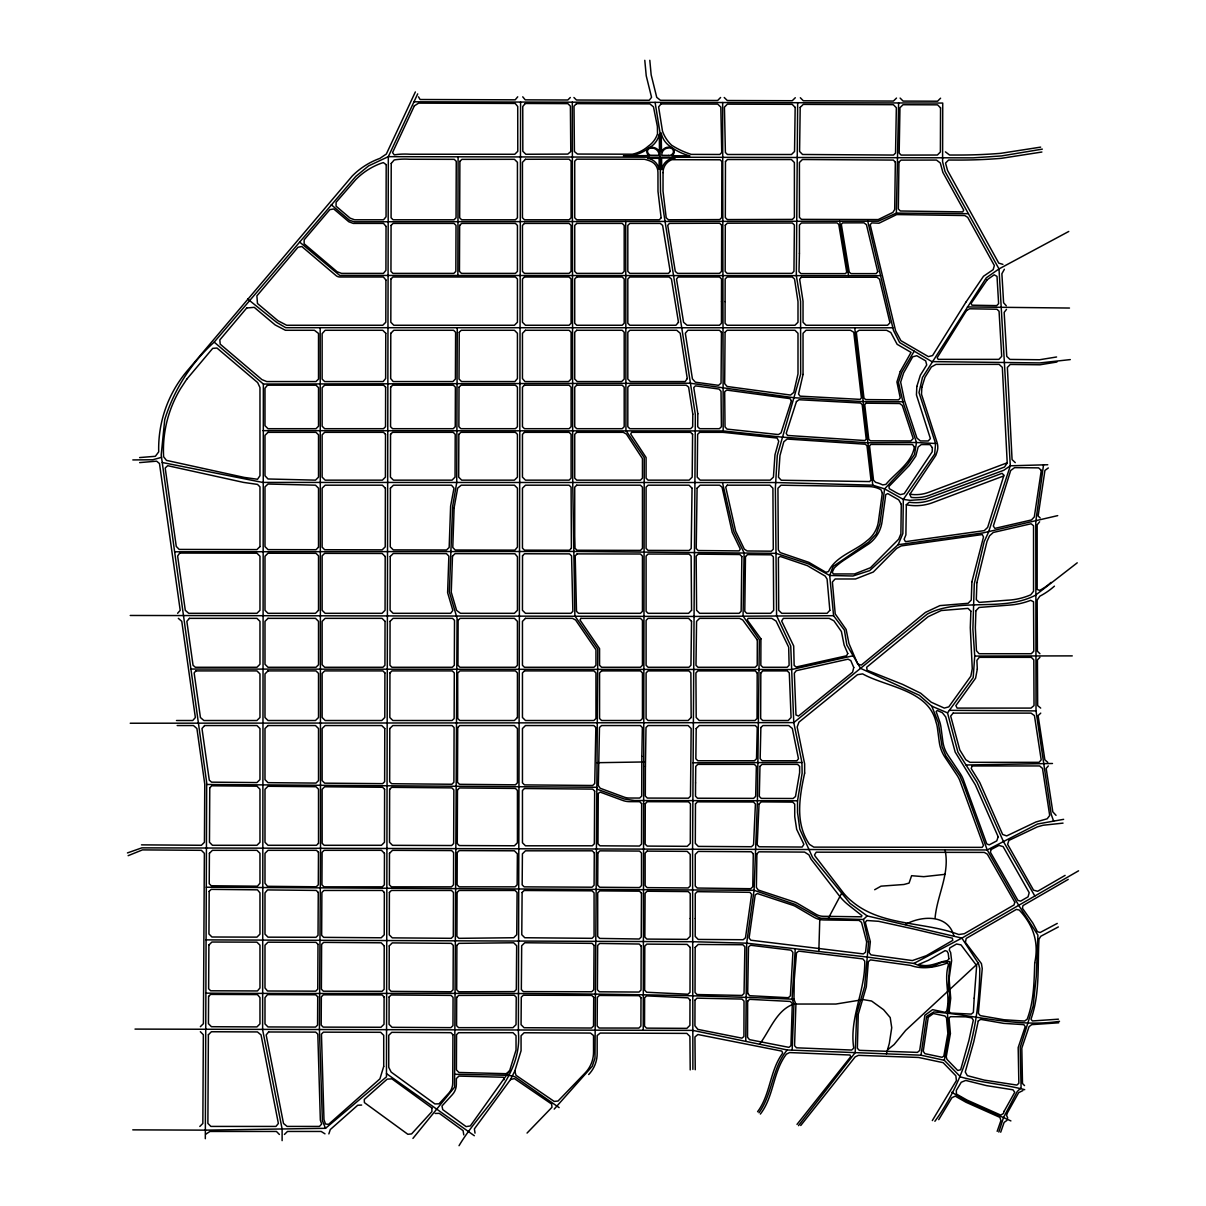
<?xml version="1.0" encoding="UTF-8"?>
<svg xmlns="http://www.w3.org/2000/svg" width="1206" height="1206" viewBox="0 0 1206 1206"><rect width="100%" height="100%" fill="white"/><g stroke="black" fill="none" stroke-linecap="round" stroke-linejoin="round"><path stroke-width="1.5" d="M625.733 221.482L625.944 430.512L644.26 457.707L643.235 1030.045M457.858 275.465L458.099 156.795M520.585 102.058L518.384 1032.11C522.62 1078.134 480.38 1109.445 459.034 1145.7M747.675 993.593L748.504 947.012L750.524 945.248L791.106 950.177L792.915 952.423L790.397 995.809L788.362 997.709L749.635 995.704L747.675 993.201M205.321 1138.705L206.678 782.634L161.197 455.024L164.74 419.582A173.664 173.664 0 0 1 214.186 342.127L355.86 176.332L368.599 165.885L388.317 156.659L973.242 157.85L1001.689 155.921L1042.331 149.122M214.186 342.127L263.36 384.036L262.622 1029.758L282.114 1128.967L282.114 1140.635M797.663 102.706L796.322 275.631L800.588 301.334L800.663 374.312L777.282 455.355L775.368 488.113L776.589 615.708L790.744 646.069L793.774 722.605L801.945 762.494L802.126 773.197L797.528 800.784L797.528 812.482L799.789 829.14L812.512 857.36L849.974 903.324L867.129 915.912L961.875 938.102L978.533 963.624L979.754 968.524C979.694 1022.673 967.272 1076.988 934.891 1121.278M745.745 1041.366L746.665 943.167L754.067 890.299L757.428 800.769L759.358 639.723L743.062 616.01L744.087 552.815L733.851 531.605L722.5 482.626M906.324 504.741L905.887 534.891L904.108 539.233L905.45 541.675L984.262 530.625L987.654 527.399L1003.965 475.164L1002.035 473.34L931.665 499.797A45.27 45.27 0 0 1 909.218 502.224L906.324 504.741A48.285 48.285 0 0 0 932.72 502.631L1003.724 475.933M793.955 999.744L794.272 979.649L796.503 952.861L798.689 951.112L862.893 958.921L864.732 961.167C865.426 991.015 849.099 1017.834 853.742 1048.12L851.677 1050.049L796.503 1047.803L794.558 1045.723L795.915 1004.146L793.819 999.035M331.288 204.734L349.574 220.321L354.308 221.798L878.39 221.195L896.375 213.085L898.606 102.947M413.99 101.801L942.73 103.053L942.595 161.74L945.007 171.463L999.005 268.923L1010.311 465.802L988.407 532.449L984.171 541.63L974.282 583.855L972.88 629.11L974.734 656.064L973.197 677.591L947.524 712.882L957.941 752.258L976.996 782.242L1003.452 841.577L1034.854 896.028M818.829 951.489L819.809 918.203L795.086 904.379L754.067 890.299L206.271 887.224M792.161 1050.155L793.955 1004.04L792.086 999.171L795.267 948.76M1068.757 231.462L999.005 268.923L986.342 277.757L922.484 377.433L919.002 392.598L935.585 443.507L934.665 454.089L903.309 499.39L902.857 533.61L898.108 544.72L869.677 570.604L852.989 576.001L829.698 575.488L808.487 563.88L775.986 553.328L573.845 551.459L174.629 551.79M1043.522 464.868L1035.788 521.505L1036.014 710.907L1051.165 814.125L1053.607 821.135M135.012 1029.095L692.817 1030.391L787.217 1049.974L920.992 1055.19L926.6 1016.402L933.821 1011.955C975.775 1014.924 1017.08 1027.738 1059.516 1021.316M935.042 918.354C937.017 895.078 950.207 873.732 945.022 849.853M1024.723 1089.666C1004.101 1084.269 981.548 1082.792 960.579 1076.958L944.313 1060.3L949.228 1033.271L947.494 1014.231L949.846 993.277L948.233 988.965L949.785 961.604L941.675 962.358L932.042 966.488L920.48 966.142L913.862 963.443L866.888 957.021L746.665 943.167L692.696 941.72L206.075 939.881M509.58 1070.883L516.032 1049.989L516.032 1035.713L513.017 1032.698L458.566 1032.698L456.546 1034.703L456.411 1069.888L458.913 1072.466L506.173 1073.687L509.58 1070.883L470.31 1125.952L466.074 1126.615L442.723 1109.61L441.984 1105.977L452.416 1094.566A15.09 15.09 0 0 0 456.35 1084.45L456.381 1078.541L458.898 1076.084L503.43 1077.244L504.153 1079.747M514.811 1071.003L521.067 1050.743L521.067 1035.743L524.082 1032.758L590.518 1033.06L593.533 1035.562L593.533 1052.084A30.18 30.18 0 0 1 585.061 1073.054L558.016 1101.033L554.187 1101.425L516.002 1075.3L514.811 1071.003L510.5 1079.581L474.365 1128.906L475.028 1133.127M998.824 1132.057L1003.482 1117.57L1017.246 1091.52L1021.09 1087.812L1020.186 1047.486L1033.135 1006.181L1036.316 976.001L1037.914 935.117L1018.693 905.344L987.217 849.959L962.916 782.83L959.901 775.94L945.851 755.921L942.082 746.861L938.328 722.68L931.786 706.188L919.364 695.304L860.541 668.335L846.808 645.014L844.411 630.135L833.587 615.708L829.698 575.488L833.06 566.519L868.576 542.172L876.174 534.152L879.883 523.947L884.616 488.882L907.56 464.476L914.48 454.556L916.5 442.512L902.872 401.779L898.485 382.287L901.877 372.051L914.223 351.172M328.846 1133.911L330.293 1129.54L357.715 1105.239L361.634 1105.058M997.166 1131.349L1000.92 1120.585L999.91 1117.374L965.931 1102.224L955.227 1096.133L951.911 1097.716L938.735 1119.65M1000.709 1132.193L1004.116 1122.409L1006.935 1120.389M886.365 1053.848L889.319 1043.461L891.731 1027.738L890.209 1017.562L883.591 1009.723L871.591 1001.025L863.21 999.593L835.894 1004.04L793.955 1004.04C776.574 1009.754 769.895 1030.633 759.554 1044.23M415.361 91.942L386.342 154.021L379.86 158.408A74.079 74.079 0 0 0 352.227 176.016L186.96 371.147A120.163 120.163 0 0 0 158.71 451.843L155.378 456.29L139.61 457.571M417.698 93.872L388.317 156.659L386.463 1076.837L325.514 1128.319L205.352 1130.143L132.766 1129.856M828.251 918.444L841.547 893.435M1004.372 269.27L1001.885 273.732L1003.603 302.751L1006.286 305.766M932.328 1120.57L956.403 1080.546L955.861 1075.782L943.152 1062.667L918.55 1057.451L858.461 1055.34L855.205 1056.848L800.739 1125.5M965.946 302.103L932.57 355.574L928.364 356.614L900.897 340.665L895.606 330.836L870.189 224.738L871.742 222.884L878.978 223.216L896.706 214.562L964.725 215.542L967.709 217.336L994.362 265.561L993.171 269.647L983.493 276.264L966.066 301.937M758.966 1112.746C772.669 1094.008 771.93 1068.139 787.217 1049.974M757.579 1111.721C770.544 1094.505 769.699 1070.581 782.679 1053.155L781.865 1051.119L697.882 1034.522L694.942 1036.964L695.244 1069.722M760.368 1114.073C773.966 1096.555 772.82 1071.863 786.418 1054.134L789.583 1052.567L849.959 1055.009L850.727 1056.667L797.015 1124.384M1006.497 309.384L1004.161 312.399L1006.754 356.373L1009.95 359.418L1039.557 359.75L1056.577 356.991M798.493 1125.65L855.205 1052.627L856.742 1013.402L864.642 986.387L868.546 942.549L863.436 919.485L867.129 915.912M1039.602 521.791L1037.16 524.881L1037.16 589.478L1039.708 590.382A54.511 54.511 0 0 0 1051.074 582.408M412.934 1138.404L454.556 1087.224L457.059 618.196L449.356 591.95L452.612 506.58L456.727 482.702L457.255 328.017M517.721 96.812L515.203 99.827L420.095 99.51L418.482 96.827M1048.315 765.946L1046.175 768.433L1052.808 811.849L1056.034 815.331M177.614 613.311L180.207 610.326L159.478 463.556L156.614 461.174L139.64 462.607M554.202 1109.113L592.252 1066.285L594.98 1058.159L597.799 649.114L574.87 615.904L572.744 483.787L572.307 102.178M869.647 481.571L870.988 480.094L866.993 445.813L865.305 444.215L787.126 439.044L783.81 441.788L779.965 455.612L778.458 477.199L781.262 480.244L869.27 481.571M527.052 1133.067L551.971 1107.289L551.639 1104.063L514.359 1078.571L510.5 1079.581M720.6 97.49L717.645 100.49L660.481 100.309L656.742 97.369L651.165 74.847L649.808 60.3M570.317 97.49L567.815 99.992L525.258 99.857L522.741 96.827M1039.934 657.345L1037.431 659.863L1037.657 705.585L1040.688 708.088M199.819 1126.464L202.849 1123.434L203.347 1034.733L200.347 1031.703M940.59 98.199L937.559 101.214L903.098 101.093L900.128 98.078M200.377 1026.668L203.407 1023.668L204.372 853.335L201.372 850.32L142.444 849.898L128.153 855.672M795.297 97.731L792.236 100.731L727.308 100.52L724.218 97.49M896.51 98.063L893.435 101.063L803.302 100.776L800.332 97.746M284.42 1134.469L287.495 1131.454L321.158 1131.454L324.987 1133.836M1040.748 713.123L1038.11 715.61L1044.863 759.84L1047.758 762.328M978.187 963.097L905.631 1030.437L894.143 1044.517L887.918 1049.582M1077.229 562.825L1035.472 595.236C1002.246 612.392 960.685 597.03 927.308 614.065L793.774 722.605L130.233 723.238M1048.331 467.943L1044.939 470.415L1038.11 516.032L1040.19 517.947M205.713 1134.198L209.98 1131.454L276.43 1131.454L279.4 1134.469M1065.109 875.39L1037.642 891.279L1033.542 890.164L1007.613 844.351L1008.864 840.431L1037.356 826.879L1043.084 825.251L1063.029 823.125M1068.23 879.4L1022.99 905.57L1022.417 908.224L1032.849 923.087L1037.416 931.68L1040.145 932.509L1057.255 923.419M1078.556 870.822L961.875 938.102L913.862 963.443M874.667 889.727L881.043 886.154L903.927 884.495L909.068 883.093L911.6 875.707L923.751 876.672L945.308 874.305M1058.355 926.932L1040.808 936.248L1038.984 939.203C1037.507 965.855 1040.054 993.638 1030.979 1019.191L1032.381 1020.954L1058.446 1019.176M1022.899 1090.571L1018.663 1092.651L1007.523 1112.625L1006.573 1115.354L1007.734 1118.083M1007.206 462.803L928.831 492.274A37.22 37.22 0 0 1 909.942 494.204M905.374 924.52C921.595 915.46 948.368 914.042 953.946 936.173M127.444 852.928L141.826 847.863L987.217 849.959L1037.522 824L1063.632 819.341M161.529 457.345L152.77 459.772L132.826 459.923M1057.707 515.625L983.101 532.886L898.108 544.72M853.139 655.763L791.679 669.526L190.91 669.044M1056.923 362.026L1039.934 364.785L1010.236 364.453L1007.372 367.438L1012.075 459.576L1015.256 462.622M1040.657 147.132L1000.709 153.328A511.615 511.615 0 0 1 958.936 155.031L949.589 155.031L945.414 151.866M1041.878 152.031L1001.297 158.333A516.65 516.65 0 0 1 958.936 160.066L948.564 160.036L945.534 163.066L947.569 170.498L998.779 263.149L1002.895 264.355M1070.295 359.599L1039.843 362.931L931.846 361.604L899.616 342.534L893.435 330.308L867.747 221.195M1058.747 1022.794L1031.688 1024.633L1029.035 1026.698L1021.814 1048.12L1022.492 1083.516L1024.527 1085.596M1047.743 464.747L1010.311 465.802L1003.784 470.28L924.851 499.359L910.108 500.339L903.309 499.39L884.616 488.882L872.767 485.159L775.684 482.536L262.622 482.415L162.237 462.501M435.185 1113.44L439.316 1113.349L463.104 1130.67L463.767 1134.876M966.036 764.996L1052.476 763.488M597.015 762.705L643.898 761.966M974.734 656.064L1072.255 655.883M692.983 762.795L801.945 762.494M892.832 327.791L285.732 327.685L276.822 322.484L247.682 299.043M263.36 384.036L690.209 383.222L793.91 397.724L862.893 401.583L902.872 401.779M880.576 275.677L339.715 275.42L299.54 241.984M723.253 432.336L699.661 432.336L697.626 434.341L697.204 477.139L700.189 480.154L770.197 480.154L773.423 477.154L774.976 454.783L778.744 441.23L777.056 438.049L723.072 432.321M130.233 615.467L693.646 616.447L833.587 615.708M176.483 720.51L192.764 720.51L195.357 717.525L181.774 621.331L178.322 618.346M177.176 725.545L193.473 725.545L196.91 728.53L204.764 784.111L204.432 842.27L201.402 845.285L141.494 844.863M797.528 800.784L634.537 800.528L624.271 799.005L596.834 789.101M263.014 430.648L723.178 430.934L782.528 437.19L867.913 442.783L916.5 442.512L935.585 443.507M206.663 784.473L596.849 787.277M205.879 993.141C401.296 994.437 596.804 990.699 792.086 999.171M1069.481 308.043L967.378 306.927M949.393 710.319L1036.014 710.907M896.375 213.085L968.403 213.688M454.617 1074.29L508.917 1075.315L514.781 1076.702L559.132 1107.621M819.809 918.203L863.436 919.485M920.992 1055.19L944.313 1060.3M931.786 706.188L947.524 712.882M1010.899 1120.917L966.88 1101.063L951.715 1092.274M386.463 1073.611L474.335 1135.735M573.935 97.505L576.468 100.023L649.25 100.264L651.557 97.339L646.235 75.827L644.788 60.315M1039.919 653.727L1037.401 651.21L1037.16 600.151L1039.798 596.201A71.29 71.29 0 0 0 1054.436 586.146M325.514 1128.319L322.379 1120.63L319.424 1029.532L320.525 848.3L320.178 327.761M839.678 221.241L848.572 275.661M655.084 102.374L659.938 132.253L660.511 192.387L695.349 414.608L692.576 849.22L692.877 1069.39M854.737 327.821L872.767 485.159M690.224 1069.903L689.907 1036.421L686.862 1033.391L600.181 1033.06L597.166 1035.562L597.166 1053.547A30.18 30.18 0 0 1 588.679 1074.531M722.65 102.525L723.178 430.934M431.899 1107.952L431.899 1111.661L411.578 1133.911L407.854 1134.288L364.408 1102.601L364.257 1099.45L387.232 1079.099L391.935 1078.873L431.899 1107.952M522.515 555.785L522.454 610.296L525.484 613.311L570.905 613.311L572.865 611.306L571.569 555.876L569.518 553.871L524.52 553.765L522.515 555.785M721.459 332.298L721.052 383.146L718.535 385.332L695.365 382.196L692.41 378.88L685.325 333.263L687.872 330.278L719.454 330.278L721.459 332.298M721.474 301.575L721.459 323.238L719.454 325.258L687.073 325.258L683.576 322.273L676.521 278.993L678.209 277.003L719.53 277.003L721.535 279.008L721.474 301.575M725.077 332.298L724.67 383.644L727.128 386.493L790.578 395.055L793.744 392.447L797.995 373.92L797.995 333.308L794.98 330.278L727.097 330.278L725.077 332.298M725.092 301.59L725.077 323.238L727.097 325.258L794.98 325.258L797.995 322.243L797.995 301.636L794.528 278.993L792.221 277.003L727.173 277.003L725.153 279.008L725.092 301.59M384.096 996.955L384.021 1024.256L380.99 1027.271L323.193 1027.12L321.188 1025.1L321.339 996.819L323.359 994.814L382.076 994.935L384.096 996.955M384.217 945.851L384.111 989.312L382.091 991.317L323.374 991.196L321.384 989.176L321.61 944.373L323.63 942.383L381.217 942.806L384.217 945.851M384.352 892.47L384.247 934.786L381.217 937.786L323.66 937.348L321.655 935.328L321.881 892.47L323.917 890.45L382.347 890.45L384.352 892.47M384.458 853.335L384.367 884.812L382.362 886.832L323.932 886.832L321.927 884.812L322.092 852.325L324.128 850.32L381.443 850.32L384.458 853.335M384.608 789.312L384.488 842.27L381.458 845.285L324.143 845.285L322.153 843.28L322.138 789.267L324.655 786.779L382.604 787.277L384.608 789.312M384.774 728.56L384.639 781.669L382.619 783.659L324.655 783.161L322.138 780.614L322.138 728.56L325.168 725.545L381.759 725.545L384.774 728.56M384.91 672.918L384.789 717.495L381.774 720.51L325.168 720.51L322.138 717.495L322.138 673.415L324.655 670.898L382.905 670.898L384.91 672.918M385.046 621.361L384.925 665.275L382.905 667.28L324.655 667.28L322.138 664.762L322.138 621.361L325.168 618.346L382.031 618.346L385.046 621.361M385.196 556.494L385.061 610.296L382.046 613.311L325.168 613.311L322.138 610.296L322.138 555.86L324.655 553.358L382.196 553.479L385.196 556.494M385.377 488.204L385.227 546.846L382.196 549.846L324.655 549.725L322.138 547.207L322.138 488.204L325.168 485.189L382.362 485.189L385.377 488.204M385.513 434.341L385.407 477.139L382.377 480.154L325.168 480.154L322.138 477.139L322.138 434.838L324.655 432.336L383.508 432.336L385.513 434.341M385.634 387.201L385.528 426.698L383.508 428.703L324.655 428.703L322.138 426.2L322.138 387.699L324.655 385.196L383.629 385.196L385.634 387.201M385.769 333.308L385.649 378.548L383.131 381.563L324.655 381.563L322.138 379.061L322.138 333.625L325.168 330.278L382.754 330.278L385.769 333.308M385.905 280.018L385.799 322.243L382.769 325.258L286.666 325.258L277.953 320.721L257.466 303.49L256.893 295.877L298.003 247.23L301.832 246.521L336.022 275.571A6.03 6.03 0 0 0 339.926 277.003L383.387 277.003L385.905 280.018M386.041 226.427L385.92 270.37L383.402 273.385L341.554 273.385L337.122 271.757L304.123 243.733L304.168 239.798L329.856 209.633L333.73 208.955L348.836 221.783L353.268 223.411L383.523 223.411L386.041 226.427M386.191 164.679L386.056 216.779L383.538 219.794L354.594 219.794L350.162 218.165L336.052 206.181L336.112 202.276L355.8 179.558A69.043 69.043 0 0 1 380.945 163.353L383.327 162.584L386.191 164.679M389.116 996.985L389.056 1024.286L392.056 1027.316L450.938 1027.648L452.959 1025.643L453.064 997.407L451.059 995.387L391.136 994.98L389.116 996.985M389.252 945.896L389.146 989.342L391.151 991.362L451.074 991.769L453.094 989.764L453.26 945.368L451.255 943.333L392.267 942.896L389.252 945.896M389.387 892.47L389.282 934.831L392.282 937.861L451.285 938.313L453.305 936.308L453.471 892.485L451.466 890.465L391.407 890.45L389.387 892.47M389.478 853.351L389.402 884.827L391.407 886.832L451.481 886.847L453.501 884.827L453.622 852.582L451.617 850.562L392.508 850.336L389.478 853.351M389.644 789.357L389.508 842.285L392.523 845.316L451.632 845.527L453.652 843.537L453.863 789.915L451.858 787.88L391.664 787.352L389.644 789.357M389.794 728.56L389.659 781.714L391.664 783.734L451.873 784.262L453.893 782.272L454.089 727.55L452.099 725.545L392.824 725.545L389.794 728.56M389.945 672.918L389.824 717.495L392.839 720.51L452.114 720.51L454.134 718.505L454.3 672.918L452.295 670.898L391.95 670.898L389.945 672.918M390.066 621.361L389.96 665.275L391.965 667.28L452.31 667.28L454.33 665.275L454.511 620.351L452.506 618.346L393.096 618.346L390.066 621.361M390.231 556.509L390.096 610.296L393.111 613.311L450.682 613.311L452.853 610.417L447.622 592.689L448.858 556.132L446.431 553.614L393.262 553.494L390.231 556.509M390.412 488.204L390.262 546.846L393.262 549.876L446.552 549.981L449.16 547.479L450.622 506.098L453.984 488.159L451.511 485.189L393.427 485.189L390.412 488.204M390.548 434.341L390.427 477.139L393.442 480.154L452.024 480.154L455.054 477.139L455.22 434.341L453.215 432.336L392.553 432.336L390.548 434.341M390.654 387.201L390.563 426.698L392.568 428.703L453.23 428.703L455.25 426.698L455.401 387.201L453.396 385.196L392.674 385.196L390.654 387.201M390.789 333.308L390.684 378.548L393.186 381.563L452.883 381.563L455.401 379.061L455.612 332.298L453.607 330.278L393.819 330.278L390.789 333.308M390.94 279.008L390.819 322.243L393.834 325.258L514.419 325.258L517.434 322.243L517.434 279.008L515.414 277.003L392.945 277.003L390.94 279.008M391.076 225.432L390.955 271.365L392.96 273.385L453.818 273.385L455.838 271.365L456.019 225.432L454.014 223.411L393.081 223.411L391.076 225.432M391.226 163.458L391.091 217.789L393.096 219.794L454.029 219.794L456.049 217.789L456.26 161.348L454.255 159.343L409.618 159.252A69.043 69.043 0 0 0 396.503 159.599L394.211 159.961L391.226 163.458M645.391 766.262L645.316 796.05L647.321 798.071L688.46 798.191L690.48 796.186L691.159 728.56L688.174 725.545L648.044 725.545L645.994 727.55L645.421 766.262M663.044 172.594L663.014 191.061L666.194 217.789L668.441 219.778L719.681 219.598L721.701 217.577L721.851 161.514L720.118 159.78L671.908 159.689A13.492 13.492 0 0 0 663.044 172.594M689.983 999.955L689.907 1025.356L686.877 1028.356L646.537 1028.13L644.532 1026.11L644.622 997.799L646.642 995.87L687.978 997.844L689.983 999.955M690.134 947.419L689.998 992.312L687.978 994.226L646.657 992.252L644.652 990.141L644.803 946.107L646.823 944.117L687.119 944.388L690.134 947.419M690.224 918.505L690.164 936.353L687.134 939.353L646.853 939.082L644.848 937.062L645.104 893.239L647.14 891.249L688.204 891.581L690.224 893.601L690.224 918.505M695.003 1000.136L694.927 1025.793L697.882 1029.396L741.946 1038.155L743.921 1036.527L744.027 1001.116L742.022 999.065L697.023 998.161L695.003 1000.136M695.169 947.449L695.033 992.493L697.038 994.543L742.007 995.447L744.042 993.473L744.886 946.785L742.911 944.75L698.184 944.449L695.169 947.449M695.244 918.505L695.199 936.384L698.199 939.429L743.197 939.73L745.489 937.755L751.609 894.339L749.876 892.319L697.264 891.671L695.244 893.646L695.244 918.505M721.67 225.236L721.55 271.365L719.53 273.385L677.621 273.385L675.285 271.395L667.732 225.386L669.39 223.396L719.665 223.231L721.67 225.236M725.288 225.221L725.168 271.365L727.173 273.385L791.89 273.385L793.955 271.365L794.392 225.025L792.387 223.02L727.308 223.2L725.288 225.221M725.469 161.529L725.319 217.577L727.324 219.582L792.387 219.402L794.392 217.381L794.392 162.524L791.377 159.539L727.489 159.524L725.469 161.529M747.645 1001.236L747.539 1037.25L749.514 1039.647L788.89 1047.351L790.94 1045.723L792.312 1003.558L790.367 1001.447L749.665 999.337L747.645 1001.236M452.928 1034.703L452.732 1083.033A15.09 15.09 0 0 1 448.798 1093.149L439.029 1103.837L434.899 1103.927L391.181 1072.104L388.739 1067.31L388.739 1035.351L391.754 1032.351L450.923 1032.683L452.928 1034.703M459.23 332.298L459.019 379.061L461.536 381.563L514.917 381.563L517.434 378.548L517.434 333.308L514.419 330.278L461.25 330.278L459.23 332.298M456.682 997.422L456.577 1025.658L458.582 1027.663L512.987 1027.663L516.032 1024.648L516.243 997.256L514.253 995.252L458.702 995.402L456.682 997.422M456.893 945.383L456.712 989.779L458.717 991.784L514.284 991.618L516.319 989.613L516.665 945.76L513.666 942.775L458.898 943.348L456.893 945.383M457.089 892.485L456.923 936.338L458.928 938.328L513.711 937.74L516.741 934.695L517.088 892.485L515.083 890.465L459.109 890.465L457.089 892.485M457.24 852.597L457.119 884.827L459.124 886.847L515.113 886.847L517.148 884.827L517.389 853.833L514.389 850.803L459.26 850.592L457.24 852.597M457.481 789.945L457.27 843.537L459.275 845.557L514.419 845.768L517.434 842.768L517.434 790.458L515.414 788.438L459.501 787.955L457.481 789.945M457.722 727.55L457.511 782.302L459.516 784.322L515.414 784.82L517.434 782.815L517.434 728.56L514.419 725.545L459.742 725.545L457.722 727.55M458.129 620.351L457.948 665.275L459.953 667.28L515.414 667.28L517.434 665.275L517.434 621.361L514.419 618.346L460.149 618.346L458.129 620.351M458.838 434.341L458.672 477.139L461.687 480.154L514.419 480.154L517.434 477.139L517.434 434.341L515.414 432.336L460.858 432.336L458.838 434.341M459.019 387.201L458.868 426.698L460.873 428.703L515.414 428.703L517.434 426.698L517.434 387.201L515.414 385.196L461.039 385.196L459.019 387.201M459.637 225.432L459.456 271.365L461.461 273.385L515.414 273.385L517.434 271.365L517.434 225.432L515.414 223.411L461.657 223.411L459.637 225.432M459.878 161.363L459.667 217.789L461.672 219.794L515.414 219.794L517.434 217.789L517.434 162.328L514.419 159.313L461.898 159.358L459.878 161.363M641.004 997.694L640.899 1026.08L638.879 1028.085L599.156 1028.025L597.166 1026.005L597.332 997.422L599.367 995.432L638.999 995.674L641.004 997.694M641.185 946.077L641.034 990.051L639.014 992.056L599.382 991.814L597.392 989.779L597.663 945.429L599.684 943.454L639.18 944.027L641.185 946.077M641.667 803.693L641.532 844.049L639.512 846.039L599.955 845.813L597.965 843.793L598.266 793.427L600.166 792.101L622.598 800.392A20.125 20.125 0 0 0 629.517 801.643L639.662 801.673L641.667 803.693M641.833 756.358L641.698 796.05L639.677 798.055L629.276 798.025A15.09 15.09 0 0 1 624.09 797.091L600.166 788.242L598.327 785.543L599.472 727.55L601.523 725.545L640.386 725.545L642.361 727.55L641.833 756.358M645.285 803.693L645.15 844.064L647.155 846.084L687.254 846.326L690.284 843.326L690.45 803.829L688.445 801.809L647.305 801.688L645.285 803.693M695.47 803.844L695.304 843.356L698.319 846.401L751.474 846.733L753.569 844.728L755.408 804.01L753.494 801.99L697.49 801.839L695.47 803.844M695.561 782.92L695.5 796.201L697.505 798.221L753.614 798.372L755.665 796.367L756.358 766.383L754.383 764.378L697.792 764.378L695.756 766.383L695.561 782.92M757.202 672.918L757.036 718.505L755.016 720.51L699.224 720.51L696.194 717.495L695.907 672.918L697.912 670.898L755.197 670.898L757.202 672.918M757.308 639.994L757.217 665.275L755.197 667.28L697.957 667.28L695.983 665.275L696.571 621.361L699.631 618.346L739.564 618.346L742.76 619.974L757.308 639.994M760.82 672.918L760.654 718.505L762.659 720.51L788.227 720.51L791.076 717.495L789.297 672.918L787.247 670.898L762.84 670.898L760.82 672.918M760.926 638.818L760.835 665.275L762.84 667.28L787.156 667.28L789.116 665.275L788.679 647.17L776.061 621.06L771.734 618.346L748.067 618.346L747.238 619.974L760.926 638.818M940.544 107.862L940.378 152.016L937.363 155.031L901.138 155.092L899.163 153.072L899.962 107.726L903.038 104.726L937.544 104.832L940.544 107.862M208.382 1034.748L207.884 1123.404L210.884 1126.419L275.948 1126.419L278.375 1123.464L261.039 1034.914L257.436 1031.929L211.412 1031.748L208.382 1034.748M208.593 996.412L208.442 1023.683L211.442 1026.713L256.938 1026.909L259.968 1023.894L259.968 997.603L257.451 994.588L210.613 994.407L208.593 996.412M208.879 945.037L208.638 988.769L210.643 990.789L257.451 990.955L259.968 987.955L259.968 945.187L256.938 942.157L211.924 942.022L208.879 945.037M209.181 891.355L208.94 933.972L211.954 937.002L256.938 937.137L259.968 934.122L259.968 892.862L257.451 889.832L211.216 889.365L209.181 891.355M209.407 853.335L209.226 883.712L211.231 885.747L257.451 886.199L259.968 883.214L259.968 853.335L256.938 850.32L212.437 850.32L209.407 853.335M209.769 787.789L209.467 842.27L212.467 845.285L256.938 845.285L259.968 842.27L259.968 789.237L256.938 786.191L211.789 785.799L209.769 787.789M317.721 996.804L317.57 1025.085L315.55 1027.09L268.003 1026.939L264.988 1023.909L264.988 997.633L267.506 994.618L315.716 994.784L317.721 996.804M317.992 944.358L317.751 989.161L315.731 991.166L267.506 991L264.988 987.97L264.988 945.202L268.003 942.188L315.987 942.338L317.992 944.358M318.263 892.44L318.037 935.298L316.017 937.303L268.003 937.168L264.988 934.137L264.988 892.922L267.506 889.922L316.258 890.42L318.263 892.44M318.474 852.325L318.309 884.797L316.289 886.787L267.506 886.304L264.988 883.259L264.988 853.335L268.003 850.32L316.469 850.32L318.474 852.325M594.287 852.838L594.091 885.204L592.071 887.209L524.173 886.862L522.168 884.842L522.409 853.848L525.454 850.818L592.282 850.818L594.287 852.838M594.664 791.136L594.347 843.778L592.312 845.798L525.484 845.798L522.454 842.783L522.454 790.503L524.474 788.513L592.659 789.101L594.664 791.136M593.714 997.407L593.533 1026.005L591.513 1028.025L524.052 1027.723L521.067 1024.678L521.278 997.241L523.314 995.236L591.724 995.402L593.714 997.407M594.045 945.398L593.759 989.764L591.739 991.769L523.344 991.618L521.339 989.598L521.685 945.76L524.731 942.76L592.04 943.363L594.045 945.398M597.905 852.838L597.709 885.234L599.714 887.254L639.512 887.571L641.517 885.566L641.517 853.094L639.512 851.074L599.925 850.848L597.905 852.838M641.486 893.224L641.23 937.017L639.21 939.007L599.714 938.419L597.694 936.384L597.694 892.877L599.714 890.872L639.497 891.189L641.486 893.224M522.108 892.485L521.776 934.695L524.776 937.74L592.056 938.328L594.076 936.338L594.076 892.847L592.056 890.827L524.143 890.495L522.108 892.485M692.591 434.341L692.184 477.139L689.123 480.154L648.089 480.154L646.084 478.149L646.084 457.511L630.693 434.009L631.612 432.336L690.601 432.336L692.591 434.341M692.802 414.11L692.666 426.698L690.646 428.703L629.834 428.703L627.813 426.698L627.813 387.201L629.834 385.196L686.289 385.196L688.611 387.171L692.802 414.11M697.822 413.748L697.701 426.698L699.691 428.703L719.409 428.703L721.414 426.698L721.037 391.332L719.032 389.056L695.44 385.86L693.767 387.578L697.822 413.748M696.194 728.56L695.847 758.74L697.822 760.76L754.474 760.76L756.524 758.74L757.247 727.55L755.288 725.545L699.239 725.545L696.194 728.56M741.856 556.569L741.147 611.306L739.112 613.311L699.631 613.311L696.601 610.296L696.163 556.162L698.153 554.157L739.866 554.534L741.856 556.569M745.474 556.599L744.78 611.306L746.755 613.311L770.679 613.311L773.679 610.296L773.348 556.84L771.312 554.82L747.509 554.609L745.474 556.599M692.048 488.204L691.189 548.489L689.154 550.494L648.089 550.403L646.084 548.398L646.084 487.194L648.089 485.189L689.078 485.189L692.048 488.204M691.535 621.361L690.948 665.275L688.912 667.28L648.089 667.28L646.084 665.275L646.084 620.351L648.089 618.346L688.566 618.346L691.535 621.361M697.083 488.204L696.224 548.519L698.199 550.539L739.142 550.901L740.288 549.107L732.208 532.374L722.032 487.149L719.575 485.189L700.143 485.189L697.083 488.204M795.161 107.379L794.543 151.459L791.483 154.504L727.444 154.489L725.394 152.469L724.429 107.153L727.384 104.138L792.191 104.349L795.161 107.379M800.196 107.394L799.578 151.443L802.548 154.474L893.495 155.061L895.545 153.056L896.344 107.711L893.375 104.681L803.256 104.394L800.196 107.394M895.334 162.101L894.701 209.512L892.877 212.407L878.224 219.567L801.432 219.371L799.427 217.366L799.427 162.508L802.442 159.509L893.345 160.081L895.334 162.101M898.952 162.117L898.334 208.955L900.324 210.99L962.705 211.894L963.745 210.161L942.881 172.413L940.303 162.976L936.489 160.066L900.988 160.112L898.952 162.117M901.289 504.349L900.882 533.866L898.681 539.188L870.476 567.725L854.572 573.95L833.376 573.95L832.246 572.141L834.296 567.951A66.677 66.677 0 0 1 843.793 560.293L868.772 543.936A32.788 32.788 0 0 0 882.038 521.821L885.762 494.596L887.782 493.601L898.711 499.827L901.289 504.349M753.283 853.788L752.785 886.727L750.735 888.716L697.264 888.038L695.244 886.003L695.244 854.421L698.259 851.421L751.293 851.753L753.283 853.788M756.901 853.803L756.388 887.42L758.273 890.043L794.03 901.847A20.125 20.125 0 0 1 797.633 903.49L815.965 914.254A15.09 15.09 0 0 0 823.397 916.319L861.446 916.816L861.883 915.595L848.572 905.103A55.325 55.325 0 0 1 838.23 894.415L810.914 858.973L808.925 854.843L804.598 852.099L758.951 851.813L756.901 853.803M595.854 727.55L594.739 783.493L592.689 785.483L524.474 784.895L522.454 782.86L522.454 728.56L525.484 725.545L593.88 725.545L595.854 727.55M759.976 766.383L759.283 796.382L761.257 798.402L793.141 798.493L795.493 796.518L799.623 772.684L799.623 766.383L797.603 764.378L762.041 764.378L759.976 766.383M760.865 727.55L760.157 758.74L762.117 760.76L796.865 760.76L798.478 758.785L792.342 728.499L788.724 725.545L762.931 725.545L760.865 727.55M799.427 253.29L798.975 271.621L800.935 273.626L845.451 273.626L846.718 272.149L838.773 224.391L837.024 222.899L801.432 222.989L799.427 225.009L799.427 253.29M1034.733 962.885C1034.085 981.82 1033.964 1001.327 1027.15 1019.266L1024.557 1021.06L1004.101 1019.763L980.237 1015.618L978.368 1013.281L982.242 968.554L981.428 963.609L965.403 942.353L966.202 938.434L1016.372 909.399L1019.266 910.048C1033.361 925.183 1039.105 942.293 1034.733 962.885M858.265 1014.246L857.36 1048.255L859.32 1050.336L917.404 1052.386L919.696 1050.456L924.866 1015.256L932.615 1009.663L944.991 1012.286L946.65 1011.095C950.66 995.508 943.499 979.981 948.564 964.408L947.283 963.097C935.57 967.122 923.118 969.91 910.605 965.403L870.491 959.886L868.335 961.619L866.315 986.9L858.265 1014.246M452.491 556.132L451.255 592.221L456.622 610.417L460.496 613.311L514.419 613.311L517.434 610.296L517.434 556.78L514.917 553.75L455.084 553.629L452.491 556.132M454.134 507.651L452.778 547.479L455.205 550.011L514.917 550.132L517.434 547.117L517.434 488.204L514.419 485.189L461.235 485.189L457.662 488.159L454.134 507.651M970.875 611.125L970.302 627.693L972.262 668.757L970.845 676.174L948.775 706.882L944.268 708.088L931.243 702.224L920.66 693.209L902.601 684.39L867.114 670.265L866.647 667.25L928.138 616.688L941.238 610.538L967.981 608.367L970.875 611.125M971.885 581.88L971.267 600.03L968.147 603.302L939.926 605.608L925.424 612.407L861.355 665.064L857.813 664.189L848.949 643.507L846.145 629.487L835.215 613.899L832.396 581.985L835.14 578.986L855.521 578.986L873.295 572.021L896.646 548.413L901.259 545.911L982.272 534.56L983.508 536.956L971.885 581.88M975.925 610.718L975.337 627.663L976.438 650.712L979.091 653.727L1031.281 653.727L1033.783 651.21L1033.542 601.794L1030.693 600.317A71.878 71.878 0 0 1 1010.085 605.035L979.031 607.462L975.925 610.718M976.905 582.573L976.302 599.623L979.212 602.397L1007.327 600.211A65.787 65.787 0 0 0 1030.708 594.829L1033.542 591.272L1033.542 525.71L1031.085 523.766L993.277 532.464L989.583 535.781L987.005 541.419L976.905 582.573M932.359 447.622L932.178 451.813L904.214 493.706L900.369 494.626A40.235 40.235 0 0 1 895.817 492.395L889.259 488.656L888.943 486.47L909.234 465.531L915.791 456.109L918.158 446.989L921.309 444.562L929.977 444.592L932.359 447.622M759.041 804.025L757.202 844.758L759.117 846.778L802.171 847.049L803.889 844.351L796.669 829.351L794.739 816.703L794.709 804.131L792.689 802.111L761.288 801.869L759.041 804.025M916.831 386.463L916.439 394.905L930.399 438.607L928.213 440.974L920.419 440.944L916.952 438.064L904.47 400.422L900.656 382.136L903.596 372.94L912.686 356.825L916.786 355.71L925.695 360.88L926.721 364.966L920.329 375.232L916.831 386.463M921.836 387.337L921.505 394.272L936.956 442.15A15.09 15.09 0 0 1 936.956 452.129L935.811 455.416L909.776 494.43L911.208 497.415A40.235 40.235 0 0 0 929.886 495.093L1004.538 467.024L1007.221 462.953L1002.337 367.393L999.156 364.378L936.022 364.378L931.409 366.941L924.942 377.342L921.836 387.337M974.192 998.146L973.378 1012.437L971.267 1014.11L950.464 1013.055L949.137 1011.533L950.72 998.251L949.092 978.775L951.624 960.745L950.66 952.604L949.273 949.966L949.876 947.871L956.584 943.997L961.016 944.886L976.664 965.644L974.192 998.146M866.662 941.976L865.576 952.152L863.36 953.916L750.825 940.213L749.107 937.982L755.182 894.927L757.383 893.556L792.975 905.314A15.09 15.09 0 0 1 795.674 906.55L813.809 917.178A20.125 20.125 0 0 0 823.728 919.952L859.004 920.404L861.536 922.379L866.662 941.976M870.34 941.69L869.179 952.604L870.958 954.881L912.354 960.564L926.298 955.71L952.74 940.409L952.423 938.193L913.409 928.952L878.601 921.309L866.782 920.495L865.29 922.424L870.34 941.69M882.325 492.953L878.45 521.339A29.17 29.17 0 0 1 866.722 540.951C854.632 551.383 835.592 556.162 828.522 571.523L825.899 572.307L808.925 562.373L780.252 552.604L778.322 549.936L777.945 488.249L781.006 485.204L869.209 486.591A25.145 25.145 0 0 1 880.908 489.696L882.325 492.953M928.228 1017.291L923.238 1051.255L924.927 1053.667L942.037 1057.285L943.831 1056.124L947.871 1033.452L946.499 1017.774L944.901 1015.965L933.429 1013.537L928.228 1017.291M1041.291 470.37L1034.311 516.907L1031.492 519.952L994.89 528.379L993.337 526.072L1010.688 470.491L1014.608 467.642L1038.637 467.868L1041.291 470.37M950.403 1033.542L946.243 1056.833L946.981 1059.396L957.73 1070.491L960.654 1069.752L968.915 1040.446L973.302 1020.17L971.735 1017.864L965.629 1016.839L950.434 1016.673L949.062 1018.165L950.403 1033.542M804.643 773.121C799.593 796.563 794.769 823.216 809.482 844.396L813.809 847.125L982.166 847.366L983.478 845.481L959.825 780.568A29.17 29.17 0 0 0 956.961 775.157L945.082 757.428A36.21 36.21 0 0 1 939.263 741.976L937.409 727.927A29.17 29.17 0 0 0 936.037 722.213C928.605 689.938 886.757 687.179 862.622 673.898L857.481 674.682L798.915 722.183L797.166 727.037L804.643 763.895L804.643 773.121M977.312 669.119L975.579 678.209L955.861 705.646L957.127 708.088L1031.024 708.088L1034.024 705.585L1033.813 659.863L1031.296 657.345L979.272 657.345L976.89 660.36L977.312 669.119M978.262 1021L973.8 1041.667L965.252 1071.983L967.348 1075.662L984.277 1080.109L1016.899 1085.083L1018.859 1083.244L1018.181 1047.562L1025.221 1026.668L1023.864 1024.648L1003.678 1023.366L980.674 1019.372L978.262 1021M803.03 374.478L798.538 394.091L800.091 396.156L860.089 399.367L861.416 397.95L853.773 332.283L850.516 330.278L806.045 330.278L803.03 333.308L803.03 374.478M853.758 667.491L852.597 672.164L798.478 716.062L795.975 714.947L794.332 673.144L796.246 670.687L848.029 659.169L850.788 660.571L853.758 667.491M991.03 849.597L990.382 852.205L1017.909 900.385L1020.653 901.123L1028.07 896.827L1029.2 892.681L1003.136 846.627L998.975 845.406L991.03 849.597M914.419 446.989C911.555 463.27 895.832 472.45 885.882 484.39L882.671 484.933A30.18 30.18 0 0 0 875.662 482.355L873.536 480.274L869.541 445.934L870.868 444.441L912.535 444.547L914.419 446.989M1014.774 902.194L1014.035 904.952L964.303 933.715L958.755 934.529C924.082 921.444 881.134 926.374 851.677 901.153A50.29 50.29 0 0 1 842.285 891.43L815.15 856.17L814.532 854.873L816.236 852.175L984.307 852.401L987.322 854.15L1014.774 902.194M383.719 1066.406L379.92 1078.857L328.545 1124.369L325.469 1123.992L323.977 1119.59L321.444 1034.145L323.359 1032.155L380.689 1032.306L383.719 1035.321L383.719 1066.406M900.264 371.478L896.917 381.94L900.249 397.935L898.651 399.879L865.652 399.578L863.963 398.07L856.305 332.283L859.094 330.278L886.576 330.278L890.797 332.494L897.143 344.313L911.043 352.378L900.264 371.478M791.407 400.814L781.081 432.864L778.458 434.567L727.052 429.11L725.032 426.879L724.67 391.814L726.645 390.081L790.02 398.628L791.407 400.814M796.457 401.538L786.191 433.406L787.578 435.456L864.883 440.552L866.21 439.15L862.184 404.598L860.511 403.015L799.081 399.729L796.457 401.538M998.161 836.753L996.774 840.883L989.237 844.863L986.764 843.899L963.202 779.272A32.788 32.788 0 0 0 959.976 773.136L948.097 755.408A32.592 32.592 0 0 1 942.851 741.509L940.997 727.444A32.788 32.788 0 0 0 939.459 721.022L936.142 711.555L937.318 710.485L942.399 712.761L945.745 716.967L955.167 752.047L975.292 784.759L998.161 836.753M1004.206 1111.133L1003.377 1113.545L1000.709 1115.083L967.001 1100.053L956.464 1094.068L956.283 1090.48L961.242 1082.249L965.72 1080.425L986.538 1085.626L1012.965 1089.802L1014.743 1092.244L1004.206 1111.133M972.142 765.946L971.207 768.508L979.769 782.453L1002.653 834.477L1006.663 835.909L1035.969 821.964L1047.185 818.799L1049.702 815.497L1042.512 768.433L1039.617 765.946L972.142 765.946M414.351 105.857L392.553 152.574L394.272 154.881L397.633 154.413A74.079 74.079 0 0 1 409.965 154.232L514.766 154.278L517.781 151.263L517.721 106.475L515.203 103.445L418.648 103.128L414.351 105.857M847.758 653.486L846.582 655.778L796.156 667.008L794.151 665.426L793.684 645.964L781.654 621.06L783.357 618.346L829.17 618.346L833.919 620.819L841.411 631.522L844.11 644.999L847.758 653.486M580.885 618.346L579.996 620.005L599.563 648.632L599.563 665.275L601.583 667.28L640.446 667.28L642.451 665.275L642.451 620.351L640.446 618.346L580.885 618.346M966.564 310.455L937.198 357.654L938.147 359.358L998.87 359.358L1001.704 356.343L999.065 311.284L996.925 309.233L969.639 308.781L966.564 310.455M186.719 379.257L180.387 388.905A119.077 119.077 0 0 0 163.609 456.712L166.458 460.375L244.215 477.41L257.511 479.264L259.968 475.707L259.968 387.563L257.662 382.588L216.959 348.021L212.708 348.368L186.719 379.257M987.217 279.732L971.086 303.49L971.976 305.193L996.714 305.615L998.613 303.641L997.015 276.385L994.181 274.817L987.217 279.732M687.269 378.594L685.219 381.563L630.331 381.563L627.813 379.061L627.813 332.298L629.834 330.278L676.747 330.278L680.229 333.263L687.269 378.594M179.709 553.057L177.629 556.026L185.287 610.326L188.739 613.311L256.938 613.311L259.968 610.296L259.968 556.237L256.938 553.207L179.709 553.057M948.866 958.845L947.539 960.534C937.846 962.011 929.057 968.117 918.625 964.423L928.409 960.293L945.082 950.645L947.087 951.233L948.218 953.358L948.866 958.845M877.712 271.682L876.174 273.626L851.014 273.626L849.265 272.149L841.321 224.376L842.587 222.884L864.009 222.824L866.481 224.783L877.712 271.682M727.308 485.189L725.741 487.149L735.645 531.183L744.328 549.152L747.207 550.976L771.297 551.187L773.287 549.197L772.91 488.204L769.865 485.189L727.308 485.189M953.117 713.123L950.69 716.078L959.78 749.936L965.81 759.75L969.91 762.328L1039.075 762.328L1041.2 759.84L1034.447 715.61L1031.055 713.123L953.117 713.123M661.039 103.927L658.612 106.882L662.486 131.153A35.924 35.924 0 0 0 671.546 145.172A81.887 81.887 0 0 0 691.279 154.383L719.801 154.474L721.761 152.469L720.811 107.138L717.721 104.108L661.039 103.927M268.606 1031.974L266.164 1034.929L283.5 1123.464L287.103 1126.419L319.454 1126.419L321.67 1124.037L320.344 1120.148L317.811 1034.145L315.716 1032.125L268.606 1031.974M267.506 385.196L264.988 388.211L264.988 425.688L268.003 428.703L316.002 428.703L318.52 426.2L318.52 387.699L316.002 385.196L267.506 385.196M525.273 103.475L522.756 106.49L522.816 151.247L525.831 154.262L567.8 154.097L570.785 151.564L570.393 106.143L567.86 103.626L525.273 103.475M246.702 307.997L219.839 339.911L220.201 344.162L261.928 379.619L266.752 381.563L316.002 381.563L318.52 379.061L318.52 333.459L314.434 330.278L285.43 330.278L275.134 324.927L254.225 307.334L246.702 307.997M670.189 271.395L668.501 273.385L629.834 273.385L627.813 271.365L627.813 225.432L629.834 223.411L660.27 223.411L662.622 225.401L670.189 271.395M678.481 322.273L675.948 325.258L629.834 325.258L627.813 323.238L627.813 279.008L629.834 277.003L669.089 277.003L671.425 278.993L678.481 322.273M801.372 277.259L799.653 279.234L803.03 301.244L803.03 322.243L806.045 325.258L887.526 325.258L889.968 322.816L879.521 279.204L877.033 277.259L801.372 277.259M189.448 618.346L186.855 621.331L193.05 665.29L195.357 667.28L256.938 667.28L259.968 664.265L259.968 621.361L256.938 618.346L189.448 618.346M195.854 670.898L194.136 672.903L200.437 717.525L203.874 720.51L256.938 720.51L259.968 717.495L259.968 673.928L256.938 670.898L195.854 670.898M204.583 725.545L201.99 728.53L209.286 780.161L211.578 782.166L256.938 782.573L259.968 779.573L259.968 728.56L256.938 725.545L204.583 725.545M661.129 217.789L659.365 219.794L576.739 219.794L574.719 217.789L574.719 161.182L576.739 159.162L644.426 159.282A36.014 36.014 0 0 1 650.079 161.016A11.894 11.894 0 0 1 657.948 172.533L657.994 191.362L661.129 217.789M866.074 403.196L864.732 404.688L868.772 439.316L870.446 440.823L910.892 440.929L913.213 438.517L902.314 405.442L899.676 403.513L866.074 403.196M829.849 610.311L827.09 613.311L781.744 613.311L778.714 610.296L778.383 557.79L780.267 556.433L807.402 565.674L825.175 576.076L827.09 579.106L829.849 610.311M571.388 548.233L569.428 550.238L524.474 550.147L522.454 548.127L522.454 488.204L525.484 485.189L569.096 485.189L571.101 487.194L571.388 548.233M577.161 553.886L575.187 555.891L576.498 611.306L578.548 613.311L640.446 613.311L642.451 611.306L642.451 556.026L640.446 554.006L577.161 553.886M576.498 103.641L574.011 106.158L574.418 151.549L577.448 154.051L632.381 154.217A34.838 34.838 0 0 0 648.18 146.273A24.014 24.014 0 0 0 657.511 133.881L657.391 126.479L653.471 106.852L649.868 103.882L576.498 103.641M691.566 610.296L688.566 613.311L648.089 613.311L646.084 611.306L646.084 556.041L648.089 554.021L689.108 554.112L691.128 556.132L691.566 610.296M691.159 717.495L688.159 720.51L648.089 720.51L646.084 718.505L646.084 672.918L648.089 670.898L688.852 670.898L690.887 672.918L691.159 717.495M525.484 159.282L522.454 162.313L522.454 217.789L524.474 219.794L569.096 219.794L571.101 217.789L571.101 161.197L569.096 159.177L525.484 159.282M268.003 432.336L264.988 435.351L264.988 475.767L268.003 478.978L315.505 480.154L318.52 477.139L318.52 434.838L316.002 432.336L268.003 432.336M524.474 223.411L522.454 225.432L522.454 271.365L524.474 273.385L569.096 273.385L571.101 271.365L571.101 225.432L569.096 223.411L524.474 223.411M576.739 223.411L574.719 225.432L574.719 271.365L576.739 273.385L622.19 273.385L624.195 271.365L624.195 225.432L622.19 223.411L576.739 223.411M524.474 277.003L522.454 279.008L522.454 322.243L525.484 325.258L569.096 325.258L571.101 323.238L571.101 279.008L569.096 277.003L524.474 277.003M576.739 277.003L574.719 279.008L574.719 323.238L576.739 325.258L622.19 325.258L624.195 323.238L624.195 279.008L622.19 277.003L576.739 277.003M525.484 330.278L522.454 333.308L522.454 378.548L524.972 381.563L568.584 381.563L571.101 379.061L571.101 332.298L569.096 330.278L525.484 330.278M268.003 618.346L264.988 621.361L264.988 664.265L268.003 667.28L316.002 667.28L318.52 664.762L318.52 621.361L315.505 618.346L268.003 618.346M576.739 330.278L574.719 332.298L574.719 379.061L577.237 381.563L621.678 381.563L624.195 379.061L624.195 332.298L622.19 330.278L576.739 330.278M524.474 385.196L522.454 387.201L522.454 426.698L524.474 428.703L569.096 428.703L571.101 426.698L571.101 387.201L569.096 385.196L524.474 385.196M318.52 610.296L315.505 613.311L268.003 613.311L264.988 610.296L264.988 556.252L268.003 553.237L316.002 553.328L318.52 555.86L318.52 610.296M268.003 670.898L264.988 673.928L264.988 717.495L268.003 720.51L315.505 720.51L318.52 717.495L318.52 673.415L316.002 670.898L268.003 670.898M524.474 432.336L522.454 434.341L522.454 477.139L525.484 480.154L569.096 480.154L571.101 478.149L571.101 434.341L569.096 432.336L524.474 432.336M576.739 385.196L574.719 387.201L574.719 426.698L576.739 428.703L622.19 428.703L624.195 426.698L624.195 387.201L622.19 385.196L576.739 385.196M268.003 725.545L264.988 728.56L264.988 779.619L268.003 782.664L316.002 783.086L318.52 780.583L318.52 728.56L315.505 725.545L268.003 725.545M576.739 432.336L574.719 434.341L574.719 478.149L576.739 480.154L640.446 480.154L642.451 478.149L642.451 458.597L626.366 434.009L623.261 432.336L576.739 432.336M576.739 485.189L574.719 487.194L574.719 535.946L575.021 548.248L577.071 550.253L640.446 550.388L642.451 548.383L642.451 487.194L640.446 485.189L576.739 485.189M525.484 618.346L522.454 621.361L522.454 665.275L524.474 667.28L593.94 667.28L595.945 665.275L595.945 649.763L575.609 620.005L572.473 618.346L525.484 618.346M524.474 670.898L522.454 672.918L522.454 717.495L525.484 720.51L593.94 720.51L595.945 718.505L595.945 672.918L593.94 670.898L524.474 670.898M517.434 717.495L514.419 720.51L459.757 720.51L457.752 718.505L457.692 673.144L459.938 670.898L515.414 670.898L517.434 672.918L517.434 717.495M601.583 670.898L599.563 672.918L599.563 718.505L601.583 720.51L640.446 720.51L642.451 718.505L642.451 672.918L640.446 670.898L601.583 670.898M259.968 546.574L256.938 549.589L179.212 549.423L176.272 546.439L165.192 468.018L167.709 465.697L243.522 482.4L257.511 484.405L259.968 486.892L259.968 546.574M318.52 547.207L316.002 549.71L268.003 549.619L264.988 546.589L264.988 486.847L268.003 484.028L315.505 485.189L318.52 488.204L318.52 547.207M318.52 843.28L316.5 845.285L268.003 845.285L264.988 842.27L264.988 789.282L268.003 786.282L316.002 786.704L318.52 789.237L318.52 843.28M647.155 851.119L645.135 853.124L645.135 885.596L647.155 887.631L688.204 887.948L690.224 885.958L690.224 854.391L687.194 851.361L647.155 851.119M649.28 155.589L623.396 155.921A36.466 36.466 0 0 0 648.617 148.112A20.773 20.773 0 0 0 659.335 134.288L659.441 151.685A8.457 8.457 0 0 0 652.069 147.343A4.372 4.372 0 0 0 649.28 155.589M674.998 157.911L661.612 158.061L661.687 169.624A14.155 14.155 0 0 1 674.998 157.911M659.139 158.348L647.486 158.272A13.809 13.809 0 0 1 659.139 169.232L659.139 158.348M659.139 155.333L650.336 155.257A5.065 5.065 0 0 1 647.411 151.052A3.769 3.769 0 0 1 651.542 148.052A7.161 7.161 0 0 1 659.139 155.333M689.711 155.891L671.832 155.71A4.462 4.462 0 0 0 671.561 147.599A8.035 8.035 0 0 0 661.536 151.7L661.159 132.916A21.331 21.331 0 0 0 670.37 146.589A59.546 59.546 0 0 0 689.711 155.891M668.531 155.408L661.762 155.333A6.814 6.814 0 0 1 668.757 147.976A3.754 3.754 0 0 1 673.415 152.257A4.447 4.447 0 0 1 668.531 155.408"/></g></svg>
